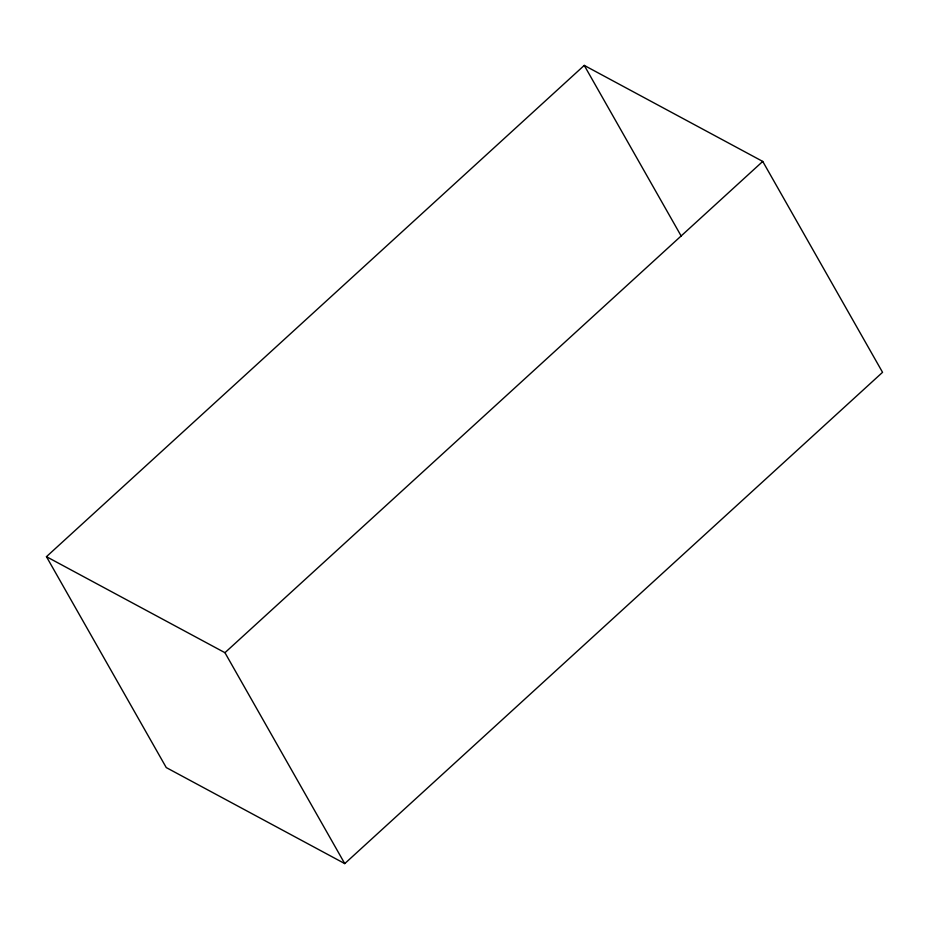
<?xml version="1.0" encoding="UTF-8"?>
<svg xmlns="http://www.w3.org/2000/svg" width="929" height="929" viewBox="0 0 929 929"><rect width="100%" height="100%" fill="white"/><g stroke="black" fill="none" stroke-linecap="round" stroke-linejoin="round"><path stroke-width="1.39" d="M46.45 556.68L584.248 65.402L762.744 161.425L882.55 372.32L344.752 863.598L166.256 767.575L46.45 556.68L224.946 652.692L344.752 863.598M224.946 652.692L762.744 161.425M584.248 65.402L681.236 236.14"/></g></svg>
